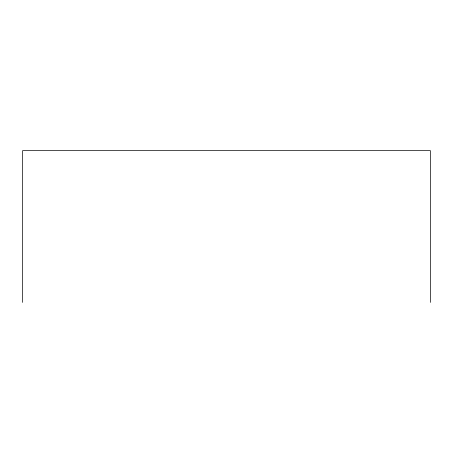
<?xml version="1.0" encoding="UTF-8"?>
<svg xmlns="http://www.w3.org/2000/svg" width="453" height="453" viewBox="0 0 453 453"><rect width="100%" height="100%" fill="white"/><g stroke="black" fill="none" stroke-linecap="round" stroke-linejoin="round"><path stroke-width="0.68" d="M430.35 302.406L430.35 150.594L22.65 150.594L22.65 302.406"/></g></svg>
